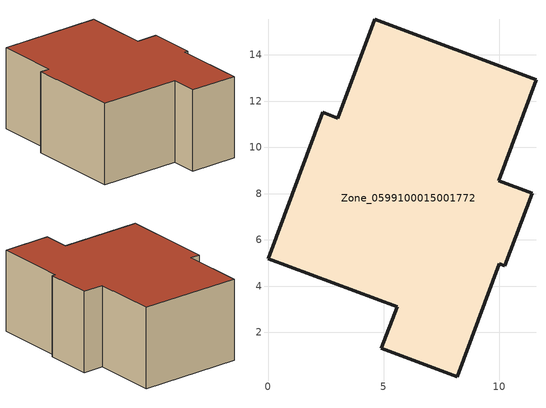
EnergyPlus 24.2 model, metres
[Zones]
Zone_0599100015001772
 floor ground (C_G): 10,4.97 8.19,0.09 4.9,1.3 5.58,3.1 0,5.19 2.36,11.51 3.02,11.26 4.61,15.53 11.59,12.92 9.97,8.56 11.42,8.02 10.24,4.88 z0.79
 wall outside (C_F): 9.97,8.56 11.59,12.92 4.61,15.53 3.02,11.26 2.36,11.51 0,5.19 5.58,3.1 4.9,1.3 8.19,0.09 10,4.97 10.24,4.88 11.42,8.02 9.97,8.56 z0.79:6.66
 roof outside (C_R): 8.19,0.09 10,4.97 10.24,4.88 11.42,8.02 9.97,8.56 11.59,12.92 4.61,15.53 3.02,11.26 2.36,11.51 0,5.19 5.58,3.1 4.9,1.3 z6.66
[BUILDING]
Pand.0599100015001772: North Axis=0; Terrain=City; Loads Convergence Tolerance Value=0.04; Temperature Convergence Tolerance Value=0.4; Solar Distribution=FullExterior; Maximum Number of Warmup Days=25; Minimum Number of Warmup Days=1
[Site:Location]
Rotterdam.The.Hague.AP_ZH_NLD Design_Conditions: Latitude=51.96; Longitude=4.45; Time Zone=1; Elevation=-4.5
[SITE:GROUNDTEMPERATURE:BUILDINGSURFACE]
18, 18, 18, 18, 18, 18, 18, 18, 18, 18, 18, 18
[MATERIAL] Thermal Absorptance=0.9; Solar Absorptance=0.7; Visible Absorptance=0.7
Name | Roughness | Thickness | Conductivity | Density | Specific Heat
G.D.1975-1991 | MediumSmooth | 0.15 | 0.288461 | 540 | 1210
F.D.1975-1991 | Rough | 0.3 | 0.230769 | 1920 | 840
R.D.1975-1991 | MediumRough | 0.2 | 0.153846 | 1500 | 1000
[CONSTRUCTION]
C_G: G.D.1975-1991
C_F: F.D.1975-1991
C_R: R.D.1975-1991
[ZONE]
Zone_0599100015001772: Type=1; Multiplier=1; Ceiling Height=Autocalculate; Volume=Autocalculate; Floor Area=autocalculate; Part of Total Floor Area=Yes
[ZONEINFILTRATION:DESIGNFLOWRATE]
Infil_Zone_0599100015001772: Zone or ZoneList or Space or SpaceList=Zone_0599100015001772; Schedule=AlwaysOn; Design Flow Rate Calculation Method=Flow/Area; Flow Rate per Floor Area=0.0042; Constant Term Coefficient=1; Temperature Term Coefficient=0; Velocity Term Coefficient=0; Velocity Squared Term Coefficient=0
[HVACTEMPLATE:ZONE:IDEALLOADSAIRSYSTEM]
Zone_0599100015001772: Maximum Heating Supply Air Temperature=50; Minimum Cooling Supply Air Temperature=13; Maximum Heating Supply Air Humidity Ratio=0.0156; Minimum Cooling Supply Air Humidity Ratio=0.0077; Heating Limit=NoLimit; Cooling Limit=NoLimit; Dehumidification Control Type=ConstantSensibleHeatRatio; Cooling Sensible Heat Ratio=0.7; Dehumidification Setpoint=60; Humidification Control Type=None; Humidification Setpoint=30; Outdoor Air Method=None; Outdoor Air Flow Rate per Person=0.00944; Outdoor Air Flow Rate per Zone Floor Area=0; Outdoor Air Flow Rate per Zone=0; Demand Controlled Ventilation Type=None; Outdoor Air Economizer Type=NoEconomizer; Heat Recovery Type=None; Sensible Heat Recovery Effectiveness=0.7; Latent Heat Recovery Effectiveness=0.65
[ZONECONTROL:THERMOSTAT]
ThermostatControl_Zone_0599100015001772: Zone or ZoneList=Zone_0599100015001772; Control Type Schedule=DualSetpointControlType; Control 1=Thermostat_Zone_0599100015001772; Temperature Difference Between Cutout And Setpoint=0
[THERMOSTATSETPOINT:DUALSETPOINT]
Thermostat_Zone_0599100015001772: Heating Setpoint Temperature Schedule=HeatingSetpoint_Zone_0599100015001772; Cooling Setpoint Temperature Schedule=CoolingSetpoint_Zone_0599100015001772
[SCHEDULE:COMPACT]
HeatingSetpoint_Zone_0599100015001772: Through: 12/31, For: AllDays, Until: 24:00, 21
CoolingSetpoint_Zone_0599100015001772: Through: 12/31, For: AllDays, Until: 24:00, 24
DualSetpointControlType: Through: 12/31, For: AllDays, Until: 24:00, 4
AlwaysOn: Through: 12/31, For: AllDays, Until: 24:00, 1
